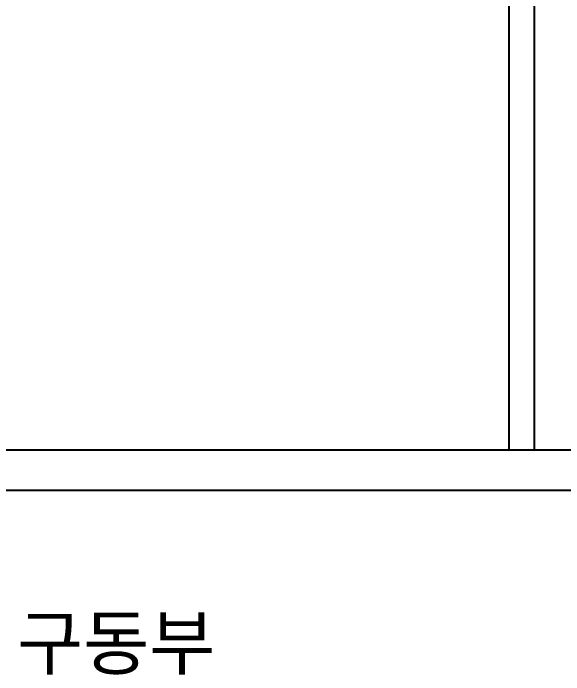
# Model space of a CAD drawing. Header units: millimetres. Extents: x 204328 to 274136, y -196910 to -178068.
# Drawn here: x 267951 to 269048, y -181581 to -180263 of the extents above; entities that cross this region are included whole.
import ezdxf

# ---------------------------------------------------------------- set-up
doc = ezdxf.new("R2010")
doc.units = ezdxf.units.MM
doc.layers.add('A-MKXS-TEXT1', color=3, linetype='Continuous', lineweight=25)
doc.layers.add('OHD Track', color=4, linetype='Continuous')
doc.styles.add('돋움체', font='')
doc.styles.get('돋움체').set_extended_font_data('DotumChe')

# ---------------------------------------------------------------- blocks, each defined once
blk = doc.blocks.new('OHD1')
for p, q in [((226543.2, -122684.8), (226543.2, -120729.8)), ((226593.2, -122684.8), (226593.2, -120729.8))]:
    blk.add_line(p, q)
at = {"layer": 'OHD Track'}
for p, q in [((224344.8, -122684.8), (227344.8, -122684.8)), ((224344.8, -122764.8), (227344.8, -122764.8))]:
    blk.add_line(p, q, dxfattribs=at)

msp = doc.modelspace()

# ---------------------------------------------------------------- block references
msp.add_blockref('OHD1', (42396.7, -58448))

# ---------------------------------------------------------------- texts
at = {"layer": 'A-MKXS-TEXT1', "color": 0, "style": '돋움체'}
msp.add_text('구동부', height=105, dxfattribs=at).set_placement((267958.9, -181569.4, 0))

doc.saveas('drawing.dxf')
